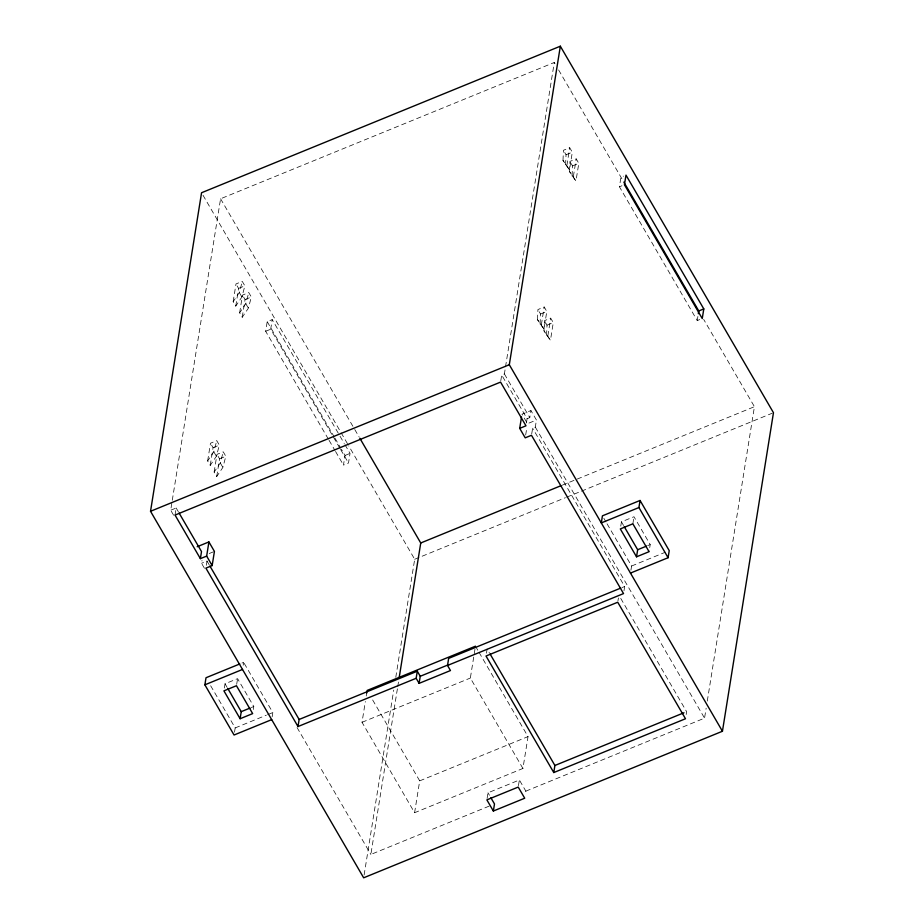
<?xml version="1.0" encoding="UTF-8"?>
<svg xmlns="http://www.w3.org/2000/svg" width="924" height="924" viewBox="0 0 924 924"><rect width="100%" height="100%" fill="white"/><g stroke="black" fill="none" stroke-linecap="round" stroke-linejoin="round"><path stroke-width="0.69" stroke-dasharray="4.62 3.46" d="M537.491 319.658L537.93 309.552L544.201 306.987L546.8 311.446L543.97 329.152L537.491 319.658L543.97 329.152M540.078 324.116L540.528 314.01L537.93 309.552M543.97 330.804L544.421 320.697L550.692 318.145L553.28 322.603L550.45 340.298L543.97 330.804L550.45 340.298M546.569 335.273L547.008 325.167L544.421 320.697M562.993 160.383L563.444 150.277L569.715 147.713L572.314 152.183L569.473 169.877L562.993 160.383L569.473 169.877M565.592 164.842L566.042 154.735L563.444 150.277M569.484 171.541L569.935 161.434L576.206 158.87L578.794 163.329L575.964 181.023L569.484 171.541L575.964 181.023M572.072 175.999L572.522 165.893L569.935 161.434M173.597 515.211L170.697 510.233L172.06 501.697M172.291 500.277L220.582 198.775L554.273 62.474L555.728 64.969M175.04 515.072L176.172 508.004L170.697 510.233M207.646 460.926L210.487 443.231L216.759 440.667L219.346 445.125L216.389 456.26L210.245 465.384L207.646 460.926L213.802 451.801L216.759 440.667M233.16 301.651L235.99 283.957L242.273 281.393L244.86 285.851L241.903 296.985L235.759 306.11L233.16 301.651L239.316 292.527L242.273 281.393M210.245 465.384L213.074 447.69L210.487 443.231M235.759 306.11L238.588 288.415L235.99 283.957M214.137 472.072L216.967 454.377L223.238 451.813L225.837 456.271L222.88 467.405L216.724 476.53L214.137 472.072L220.282 462.947L223.238 451.813M239.639 312.809L242.481 295.103L248.752 292.55L251.34 297.008L248.394 308.131L242.238 317.267L239.639 312.809L245.796 303.673L248.752 292.55M204.447 568.272L201.548 563.293L201.998 560.452M216.724 476.53L219.565 458.835L216.967 454.377M242.238 317.267L245.068 299.572L242.481 295.103M206.341 565.303L207.022 561.053L201.548 563.293M328.343 439.073L265.662 331.277L267.209 321.656L272.222 319.6L344.271 443.497M339.847 448.175L270.686 329.233L272.222 319.6M224.359 688.022L225.04 683.772L237.583 678.655L253.8 706.525L253.118 710.775M236.683 684.314L237.583 678.655M243.185 665.211L243.647 662.381L241.048 663.432M234.511 732.178L235.193 727.927L210.279 685.088M272.141 716.805L272.823 712.554L243.647 662.381M344.987 444.733L350.034 453.407L348.498 463.039L343.474 465.095L345.022 455.463L341.418 449.26M479.059 652.39L528.031 736.613L522.926 768.468L414.599 812.716L362.023 722.302L365.35 701.524M366.239 695.991L366.678 693.219M364.125 874.959L393.728 690.089M395.784 677.292L414.691 559.263L348.718 445.818M489.166 806.121L370.859 854.446L397.516 688.045M397.736 686.624L398.648 680.942M414.599 812.716L419.704 780.861L372.164 699.121M500.796 380.7L501.709 375.029L504.389 373.931L505.301 368.249M505.52 366.828L554.273 62.474M522.926 768.468L470.351 678.054L475.005 648.971M486.463 653.199L487.144 648.948L489.304 652.667M541.372 324.682L544.201 306.987M566.886 165.419L569.715 147.713M526.426 422.973L527.107 418.722L501.709 375.029M525.675 435.008L526.807 427.928M527.107 418.722L529.787 417.625L530.93 410.556L521.968 414.206L527.489 423.689L536.44 420.027L530.93 410.556M531.716 433.864L532.628 428.205L535.308 427.107L536.44 420.027M547.851 335.839L550.692 318.145M573.365 176.565L576.206 158.87M487.098 798.463L487.999 792.804L519.369 779.995L525.848 791.14L525.398 793.97M518.456 785.654L519.369 779.995M699.745 319.565L697.239 320.593L619.426 186.787L620.963 177.154L623.469 176.138M620.766 526.102L621.448 521.852L633.991 516.735L650.207 544.606L649.075 551.686M617.96 600.808L618.41 597.978M632.859 523.816L633.991 516.735M623.989 590.748L624.67 586.497L532.628 428.205M630.919 570.258L631.6 566.008L606.687 523.169M697.239 320.593L697.897 316.47M686.174 714.506L686.624 711.676L620.304 597.632M525.848 791.14L704.55 718.144L706.144 708.2M707.287 701.085L754.434 406.687L703.672 319.392M238.588 288.415L244.86 285.851M566.042 154.735L572.314 152.183M245.068 299.572L251.34 297.008M572.522 165.893L578.794 163.329M265.662 331.277L270.686 329.233M619.426 186.787L621.933 185.759M213.074 447.69L219.346 445.125M540.528 314.01L546.8 311.446M219.565 458.835L225.837 456.271M547.008 325.167L553.28 322.603M345.022 455.463L350.034 453.407M209.205 553.545L214.426 551.409M562.231 485.192L754.434 406.687M414.691 559.263L565.407 497.701M566.735 497.158L580.076 491.707M581.404 491.164L772.129 413.259M251.282 707.553L253.8 706.525M647.701 545.634L650.207 544.606M235.193 727.927L266.331 715.199M267.637 714.668L272.823 712.554M631.6 566.008L665.338 552.229M622.002 587.583L624.67 586.497M362.023 722.302L470.351 678.054M419.704 780.861L528.031 736.613M558.627 69.958L623.169 180.954M621.448 521.852L623.561 525.49M603.846 518.283L605.982 521.944M504.389 373.931L529.787 417.625M535.308 427.107L704.55 718.144M220.582 198.775L354.031 428.251M354.758 429.498L359.101 436.971M475.456 646.199L478.332 651.154M203.003 195.241L347.99 444.571M267.209 321.656L334.211 436.879M334.927 438.115L340.69 448.024M340.563 449.411L348.498 463.039M329.059 440.309L334.834 450.219M335.551 451.466L343.474 465.095M239.316 292.527L241.903 296.985M245.796 303.673L248.394 308.131M487.999 792.804L489.443 795.275M213.802 451.801L216.389 456.26M220.282 462.947L222.88 467.405M176.172 508.004L178.344 511.734M207.022 561.053L209.194 564.795M297.054 727.534L370.859 854.446M225.04 683.772L227.154 687.41"/><path stroke-width="1.39" d="M150.531 511.284L201.559 192.746L560.337 46.2L773.469 412.716L722.441 731.254L363.663 877.8L150.531 511.284L509.309 364.737L560.337 46.2M197.17 546.731L208.916 541.938L206.653 556.098L200.381 558.65L201.513 551.57L179.06 512.982M298.002 726.541L299.133 719.461L417.29 671.205L416.158 678.285L298.002 726.541L205.89 568.133L212.162 565.569L214.426 551.409L208.916 541.938M271.691 719.634L234.061 735.007L204.874 684.823L206.006 677.742L239.755 663.963M240.113 718.733L223.908 690.852L236.452 685.724L252.656 713.605L240.113 718.733L241.245 711.653L227.858 688.623M366.678 693.219L367.117 690.447L475.456 646.199M399.11 678.089L420.743 542.989L359.829 438.219M620.674 588.126L448.648 658.396L447.516 665.465L450.473 670.547L419.103 683.356L420.247 676.276L417.29 671.205M447.516 665.465L623.538 593.578L531.485 435.285L525.213 437.837L519.704 428.366L521.517 417.036M493.358 811.029L486.867 799.884L518.225 787.075L524.716 798.221L493.358 811.029L494.49 803.949L490.887 797.759M553.776 772.556L486.012 656.028L617.729 602.229L685.493 718.756L553.776 772.556L554.908 765.476L490.032 653.903M638.923 507.542L640.055 500.462L602.425 515.835L601.293 522.915L638.923 507.542L668.098 557.715L630.468 573.088M636.532 556.814L620.316 528.932L632.859 523.816L649.075 551.686L636.532 556.814L637.664 549.734L624.266 526.703M698.336 313.721L698.775 310.961L623.85 182.109M703.799 308.916L702.252 318.549L624.439 184.742L625.987 175.11L703.799 308.916L698.775 310.961M668.098 557.715L669.23 550.635L640.055 500.462M519.704 428.366L525.975 425.802L500.565 382.109L175.04 515.072L200.381 558.65M420.743 542.989L560.903 485.735M204.874 684.823L242.515 669.45M241.245 711.653L250.034 708.061M637.664 549.734L646.442 546.142M420.247 676.276L448.995 664.529M554.908 765.476L683.968 712.762M509.309 364.737L722.441 731.254M416.158 678.285L419.103 683.356M206.653 556.098L212.162 565.569M209.921 566.042L299.133 719.461"/></g></svg>
